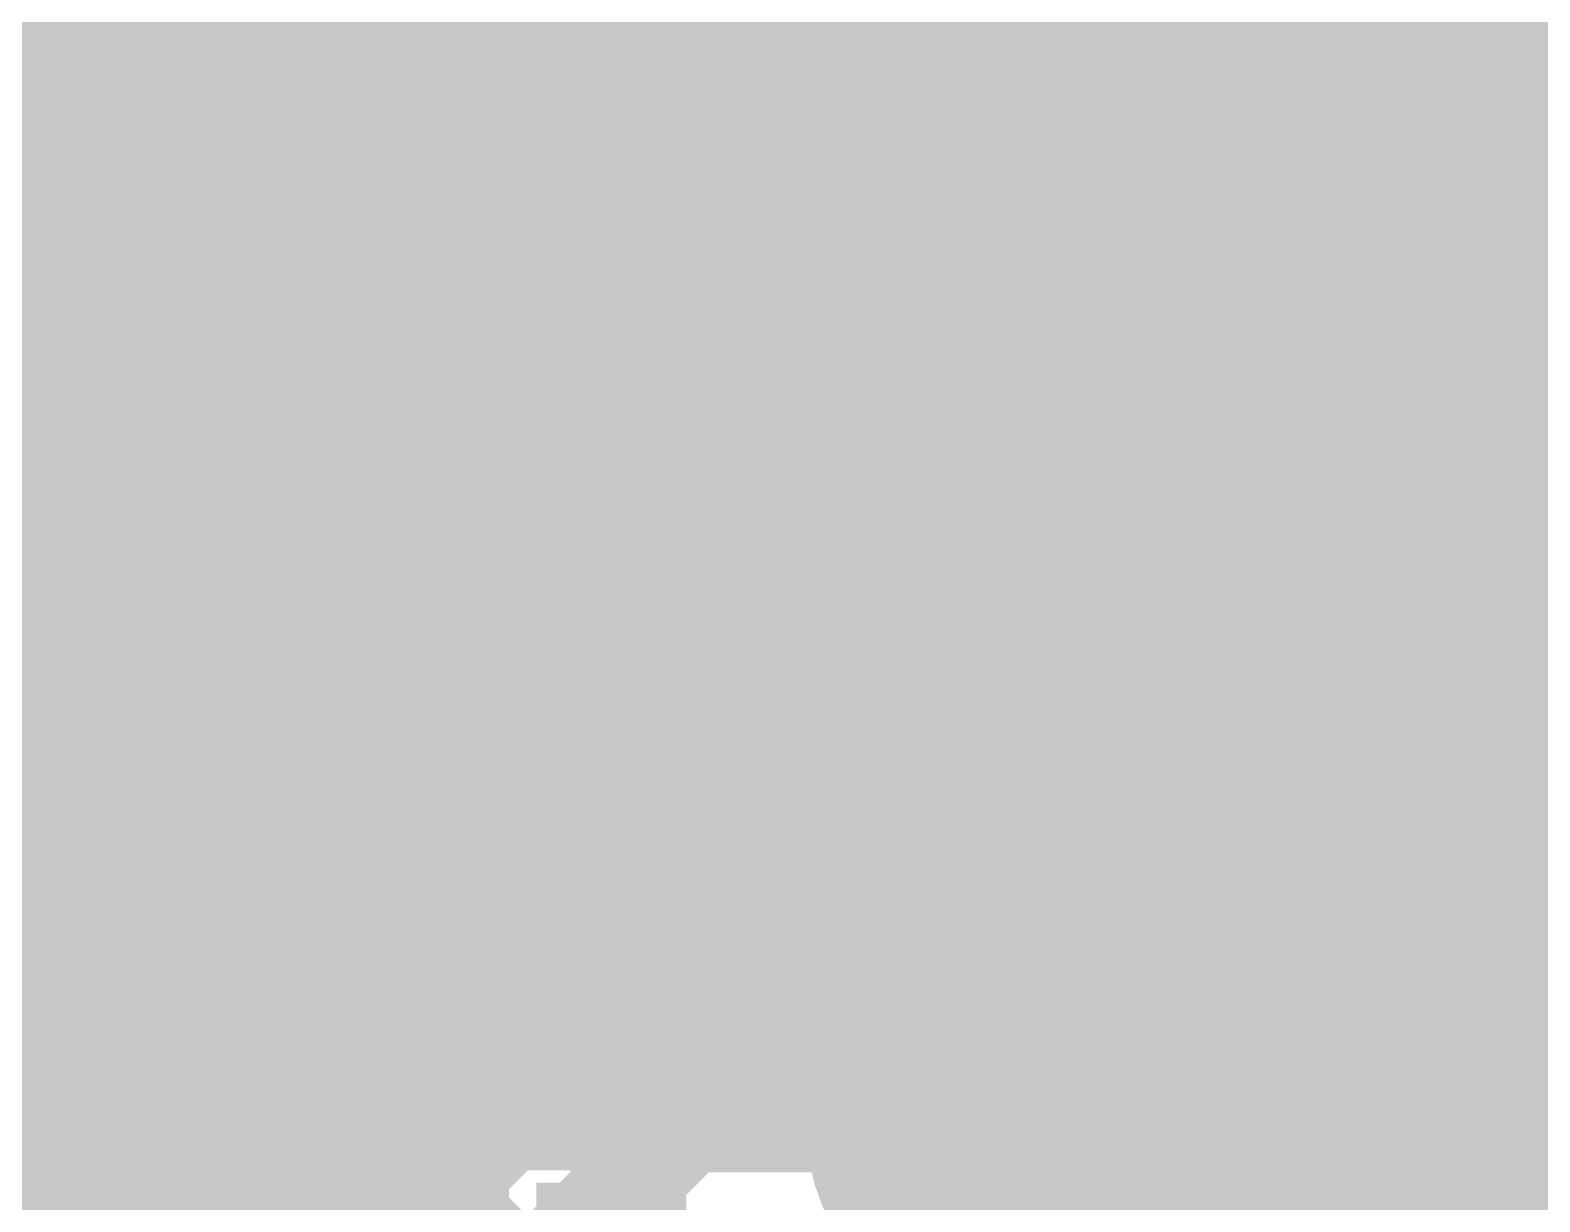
# Model space of a CAD drawing. Extents: x -1 to 119, y -42 to 51.
# Drawn here: x 86.29 to 96.07, y 22.99 to 30.58 of the extents above; entities that cross this region are included whole.
import ezdxf

# ---------------------------------------------------------------- set-up
doc = ezdxf.new("R2010")
doc.units = 0
doc.header["$MEASUREMENT"] = 0
doc.layers.get('0').update_dxf_attribs({"linetype": 'CONTINUOUS'})
for name, color, linetype in [('22-304-0_BOT', 7, 'CONTINUOUS'), ('22-304-0_DRD', 7, 'CONTINUOUS'), ('22-304-0_GND', 6, 'CONTINUOUS'), ('22-304-0_IN1', 4, 'CONTINUOUS'), ('22-304-0_SMB', 3, 'CONTINUOUS'), ('22-304-0_SMT', 5, 'CONTINUOUS'), ('22-304-0_SPT', 10, 'CONTINUOUS'), ('22-304-0_SST', 14, 'CONTINUOUS'), ('22-304-0_TOP', 9, 'CONTINUOUS'), ('THRUHOLE_TAP', 11, 'CONTINUOUS')]:
    doc.layers.add(name, color=color, linetype=linetype)

# ---------------------------------------------------------------- blocks, each defined once
blk = doc.blocks.new('ROUND_45')
at = {"const_width": 1.016}
blk.add_lwpolyline([(-0.508, 0, 1), (0.508, 0, 1)], format="xyb", close=True, dxfattribs=at)
blk = doc.blocks.new('ROUND_80')
at = {"const_width": 1.397}
blk.add_lwpolyline([(-0.6985, 0, 1), (0.6985, 0, 1)], format="xyb", close=True, dxfattribs=at)
blk = doc.blocks.new('RECTANGLE_7')
blk.add_solid([(1.12522, 1.14935), (1.12522, -1.14935), (-1.12522, 1.14935), (-1.12522, -1.14935)])
blk = doc.blocks.new('ROUND_90')
at = {"const_width": 0.54991}
blk.add_lwpolyline([(-0.274954, 0, 1), (0.274954, 0, 1)], format="xyb", close=True, dxfattribs=at)

msp = doc.modelspace()

# ---------------------------------------------------------------- linework, layer by layer
at = {"layer": '22-304-0_BOT'}
for points, const_width in [([(101.92512, 30.4419), (83.2104, 30.4419)], 0.254), ([(86.2838, 30.4419), (86.2838, 18.30578)], 0.254), ([(86.5124, 30.4419), (86.5124, 17.94002)], 0.254), ([(86.741, 30.4419), (86.741, 20.5613)], 0.254), ([(86.9696, 30.4419), (86.9696, 20.86356)], 0.254), ([(87.1982, 30.4419), (87.1982, 21.0566)], 0.254), ([(87.4268, 30.4419), (87.4268, 21.2852)], 0.254), ([(87.6554, 30.4419), (87.6554, 21.5138)], 0.254), ([(87.884, 30.4419), (87.884, 21.7424)], 0.254), ([(88.1126, 30.4419), (88.1126, 21.971)], 0.254), ([(88.3412, 30.4419), (88.3412, 22.1996)], 0.254), ([(88.5698, 30.4419), (88.5698, 22.4282)], 0.254), ([(88.7984, 30.4419), (88.7984, 22.6568)], 0.254), ([(89.027, 30.4419), (89.027, 22.8854)], 0.254), ([(89.2556, 30.4419), (89.2556, 23.114)], 0.254), ([(89.4842, 30.4419), (89.4842, 23.3426)], 0.254), ([(89.7128, 30.4419), (89.7128, 23.5712)], 0.254), ([(89.9414, 30.4419), (89.9414, 23.7998)], 0.254), ([(90.17, 30.4419), (90.17, 24.01824)], 0.254), ([(90.3986, 30.4419), (90.3986, 24.12492)], 0.254), ([(90.6272, 30.4419), (90.6272, 24.1427)], 0.254), ([(90.8558, 30.4419), (90.8558, 24.1427)], 0.254), ([(91.0844, 30.4419), (91.0844, 24.1427)], 0.254), ([(91.313, 30.4419), (91.313, 24.1427)], 0.254), ([(91.5416, 30.4419), (91.5416, 29.24302)], 0.254), ([(91.7702, 30.4419), (91.7702, 29.53766)], 0.254), ([(91.9988, 30.4419), (91.9988, 29.718)], 0.254), ([(92.2274, 30.4419), (92.2274, 29.8323)], 0.254), ([(92.456, 30.4419), (92.456, 29.8958)], 0.254), ([(92.6846, 30.4419), (92.6846, 29.9212)], 0.254), ([(92.9132, 30.4419), (92.9132, 29.90596)], 0.254), ([(93.1418, 30.4419), (93.1418, 29.85008)], 0.254), ([(93.3704, 30.4419), (93.3704, 29.74848)], 0.254), ([(93.599, 30.4419), (93.599, 29.58592)], 0.254), ([(93.8276, 30.4419), (93.8276, 29.3243)], 0.254), ([(94.0562, 30.4419), (94.0562, 1.016)], 0.254), ([(94.2848, 30.4419), (94.2848, 10.14984)], 0.254), ([(94.5134, 30.4419), (94.5134, 10.77214)], 0.254), ([(94.742, 30.4419), (94.742, 16.44142)], 0.254), ([(94.9706, 30.4419), (94.9706, 16.76146)], 0.254), ([(95.1992, 30.4419), (95.1992, 16.94942)], 0.254), ([(95.4278, 30.4419), (95.4278, 17.0688)], 0.254), ([(95.6564, 30.4419), (95.6564, 17.13738)], 0.254), ([(95.885, 30.4419), (95.885, 17.16278)], 0.254), ([(96.1136, 30.4419), (96.1136, 17.15008)], 0.254), ([(116.967, 30.2768), (74.88936, 30.2768)], 0.254), ([(116.967, 30.0482), (75.11796, 30.0482)], 0.254), ([(92.19692, 29.8196), (75.34656, 29.8196)], 0.254), ([(116.967, 29.8196), (93.22308, 29.8196)], 0.254), ([(91.82608, 29.591), (75.57516, 29.591)], 0.254), ([(116.967, 29.591), (93.59392, 29.591)], 0.254), ([(91.6178, 29.3624), (75.80376, 29.3624)], 0.254), ([(116.967, 29.3624), (93.8022, 29.3624)], 0.254), ([(91.48572, 29.1338), (76.03236, 29.1338)], 0.254), ([(116.967, 29.1338), (93.93428, 29.1338)], 0.254), ([(91.40444, 28.9052), (76.26096, 28.9052)], 0.254), ([(116.967, 28.9052), (94.01556, 28.9052)], 0.254), ([(91.36634, 28.6766), (76.48956, 28.6766)], 0.254), ([(116.967, 28.6766), (94.05112, 28.6766)], 0.254), ([(91.36888, 28.448), (76.71816, 28.448)], 0.254), ([(116.967, 28.448), (94.04858, 28.448)], 0.254), ([(91.41206, 28.2194), (76.94676, 28.2194)], 0.254), ([(116.967, 28.2194), (94.00794, 28.2194)], 0.254), ([(91.49588, 27.9908), (77.17536, 27.9908)], 0.254), ([(116.967, 27.9908), (93.92158, 27.9908)], 0.254), ([(91.5416, 27.90698), (91.5416, 26.70302)], 0.254), ([(91.63558, 27.7622), (77.40396, 27.7622)], 0.254), ([(116.967, 27.7622), (93.78188, 27.7622)], 0.254), ([(93.8276, 27.82316), (93.8276, 26.7843)], 0.254), ([(91.7702, 27.6098), (91.7702, 26.99766)], 0.254), ([(93.599, 27.56408), (93.599, 27.04592)], 0.254), ([(91.85656, 27.5336), (77.63256, 27.5336)], 0.254), ([(116.967, 27.5336), (93.56344, 27.5336)], 0.254), ([(91.9988, 27.432), (91.9988, 27.178)], 0.254), ([(93.3704, 27.40152), (93.3704, 27.20848)], 0.254), ([(92.26296, 27.305), (77.86116, 27.305)], 0.254), ([(92.2274, 27.3177), (92.2274, 27.2923)], 0.254), ([(116.967, 27.305), (93.15704, 27.305)], 0.254), ([(91.85656, 27.0764), (78.08976, 27.0764)], 0.254), ([(116.967, 27.0764), (93.56344, 27.0764)], 0.254), ([(91.7575, 26.9875), (92.71, 26.035)], 0.254), ([(93.6625, 26.9875), (92.71, 26.035)], 0.254), ([(91.63558, 26.8478), (78.31836, 26.8478)], 0.254), ([(116.967, 26.8478), (93.78188, 26.8478)], 0.254), ([(91.49588, 26.6192), (78.54696, 26.6192)], 0.254), ([(116.967, 26.6192), (93.92158, 26.6192)], 0.254), ([(91.41206, 26.3906), (78.77556, 26.3906)], 0.254), ([(116.967, 26.3906), (94.00794, 26.3906)], 0.254), ([(91.36888, 26.162), (78.99146, 26.162)], 0.254), ([(116.967, 26.162), (94.04858, 26.162)], 0.254), ([(91.7575, 25.0825), (92.71, 26.035)], 0.254), ([(93.6625, 25.0825), (92.71, 26.035)], 0.254), ([(91.36634, 25.9334), (79.0702, 25.9334)], 0.254), ([(116.967, 25.9334), (94.05112, 25.9334)], 0.254), ([(91.40444, 25.7048), (79.0702, 25.7048)], 0.254), ([(116.967, 25.7048), (94.01556, 25.7048)], 0.254), ([(91.48572, 25.4762), (79.0702, 25.4762)], 0.254), ([(116.967, 25.4762), (93.93428, 25.4762)], 0.254), ([(91.5416, 25.36698), (91.5416, 24.16302)], 0.254), ([(91.6178, 25.2476), (79.0702, 25.2476)], 0.254), ([(116.967, 25.2476), (93.8022, 25.2476)], 0.254), ([(93.8276, 25.28316), (93.8276, 24.2443)], 0.254), ([(91.82608, 25.019), (79.0702, 25.019)], 0.254), ([(91.7702, 25.0698), (91.7702, 24.45766)], 0.254), ([(116.967, 25.019), (93.59392, 25.019)], 0.254), ([(93.599, 25.02408), (93.599, 24.50592)], 0.254), ([(91.9988, 24.892), (91.9988, 24.638)], 0.254), ([(93.3704, 24.86152), (93.3704, 24.66848)], 0.254), ([(92.19692, 24.7904), (79.0702, 24.7904)], 0.254), ([(92.2274, 24.7777), (92.2274, 24.7523)], 0.254), ([(116.967, 24.7904), (93.22308, 24.7904)], 0.254), ([(91.88958, 24.5618), (79.0702, 24.5618)], 0.254), ([(116.967, 24.5618), (93.53042, 24.5618)], 0.254), ([(91.6559, 24.3332), (79.0702, 24.3332)], 0.254), ([(116.967, 24.3332), (93.7641, 24.3332)], 0.254), ([(91.5289, 24.1427), (90.551, 24.1427)], 0.254), ([(90.33256, 24.1046), (79.0702, 24.1046)], 0.254), ([(116.967, 24.1046), (93.90888, 24.1046)], 0.254), ([(90.08618, 23.94458), (87.06358, 20.92452)], 0.254), ([(90.01506, 23.876), (79.0702, 23.876)], 0.254), ([(116.967, 23.876), (94.00032, 23.876)], 0.254), ([(89.78646, 23.6474), (79.23276, 23.6474)], 0.254), ([(87.376, 20.32), (90.551, 23.495), (92.71, 23.495)], 0.635), ([(116.967, 23.6474), (94.04604, 23.6474)], 0.254), ([(89.55786, 23.4188), (79.46136, 23.4188)], 0.254), ([(116.967, 23.4188), (94.05366, 23.4188)], 0.254), ([(89.32926, 23.1902), (79.68996, 23.1902)], 0.254), ([(116.967, 23.1902), (94.02064, 23.1902)], 0.254), ([(89.10066, 22.9616), (79.91856, 22.9616)], 0.254), ([(116.967, 22.9616), (93.94444, 22.9616)], 0.254)]:
    msp.add_lwpolyline(points, dxfattribs=dict(at, const_width=const_width))
at = {"layer": '22-304-0_BOT', "const_width": 0.254}
for points in [[(92.71, 29.9212, 0.4142136), (91.3638, 28.575)], [(94.0562, 28.575, 0.4142136), (92.71, 29.9212)], [(91.3638, 28.575, 0.3182174), (92.26296, 27.305)], [(93.15704, 27.305, 0.3182175), (94.0562, 28.575)], [(92.26296, 27.305, 0.3182175), (91.3638, 26.035)], [(94.0562, 26.035, 0.3182174), (93.15704, 27.305)], [(91.3638, 26.035, 0.3182174), (92.26296, 24.765)], [(93.15704, 24.765, 0.3182175), (94.0562, 26.035)], [(92.26296, 24.765, 0.1847442), (91.52947, 24.14238)], [(94.0562, 23.495, 0.3182174), (93.15704, 24.765)], [(90.551, 24.1427, 0.1989129), (90.09301, 23.95299)], [(90.551, 24.1427, 0.1989129), (90.09301, 23.95299)], [(92.71, 22.1488, 0.4142136), (94.0562, 23.495)]]:
    msp.add_lwpolyline(points, format="xyb", dxfattribs=at)
at = {"layer": '22-304-0_DRD', "const_width": 0.254}
for points in [[(92.71, 29.21), (92.075, 28.575)], [(93.345, 28.575), (92.71, 29.21)], [(92.075, 28.575), (92.71, 27.94)], [(92.71, 27.94), (93.345, 28.575)], [(92.71, 26.67), (92.075, 26.035)], [(93.345, 26.035), (92.71, 26.67)], [(92.075, 26.035), (92.71, 25.4)], [(92.71, 25.4), (93.345, 26.035)], [(92.71, 24.13), (92.075, 23.495)], [(93.345, 23.495), (92.71, 24.13)], [(92.075, 23.495), (92.71, 22.86)], [(92.71, 22.86), (93.345, 23.495)]]:
    msp.add_lwpolyline(points, dxfattribs=at)
at = {"layer": '22-304-0_IN1'}
for points, const_width in [([(110.236, 39.243), (110.871, 38.608), (110.871, 34.29), (106.553, 29.972), (100.076, 29.972), (99.441, 30.607), (85.979, 30.607), (74.168, 18.796), (66.802, 18.796), (65.278, 20.32), (56.261, 20.32), (55.372, 19.431), (54.356, 19.431), (53.467, 20.32), (34.798, 20.32), (31.75, 17.272), (23.114, 17.272), (20.447, 19.939)], 0.2032), ([(99.26066, 30.1752), (86.1568, 30.1752)], 0.254), ([(86.233, 30.1752), (86.233, 23.3172)], 0.254), ([(86.4616, 30.1752), (86.4616, 23.3172)], 0.254), ([(86.6902, 30.1752), (86.6902, 23.3172)], 0.254), ([(86.9188, 30.1752), (86.9188, 23.3172)], 0.254), ([(87.1474, 30.1752), (87.1474, 23.3172)], 0.254), ([(87.376, 30.1752), (87.376, 23.3172)], 0.254), ([(87.6046, 30.1752), (87.6046, 23.3172)], 0.254), ([(87.8332, 30.1752), (87.8332, 23.3172)], 0.254), ([(88.0618, 30.1752), (88.0618, 23.3172)], 0.254), ([(88.2904, 30.1752), (88.2904, 23.3172)], 0.254), ([(88.519, 30.1752), (88.519, 23.3172)], 0.254), ([(88.7476, 30.1752), (88.7476, 23.3172)], 0.254), ([(88.9762, 30.1752), (88.9762, 23.3172)], 0.254), ([(89.2048, 30.1752), (89.2048, 23.3172)], 0.254), ([(89.4334, 30.1752), (89.4334, 23.3172)], 0.254), ([(89.662, 30.1752), (89.662, 23.3172)], 0.254), ([(89.8906, 30.1752), (89.8906, 23.3172)], 0.254), ([(90.1192, 30.1752), (90.1192, 23.3172)], 0.254), ([(90.3478, 30.1752), (90.3478, 23.3172)], 0.254), ([(90.5764, 30.1752), (90.5764, 23.3172)], 0.254), ([(90.805, 30.1752), (90.805, 23.3172)], 0.254), ([(91.0336, 30.1752), (91.0336, 23.3172)], 0.254), ([(91.2622, 30.1752), (91.2622, 23.3172)], 0.254), ([(91.4908, 30.1752), (91.4908, 29.1465)], 0.254), ([(91.7194, 30.1752), (91.7194, 29.48686)], 0.254), ([(91.948, 30.1752), (91.948, 29.68498)], 0.254), ([(92.1766, 30.1752), (92.1766, 29.80944)], 0.254), ([(92.4052, 30.1752), (92.4052, 29.88564)], 0.254), ([(92.6338, 30.1752), (92.6338, 29.91866)], 0.254), ([(92.8624, 30.1752), (92.8624, 29.91104)], 0.254), ([(93.091, 30.1752), (93.091, 29.86532)], 0.254), ([(93.3196, 30.1752), (93.3196, 29.77388)], 0.254), ([(93.5482, 30.1752), (93.5482, 29.6291)], 0.254), ([(93.7768, 30.1752), (93.7768, 29.39542)], 0.254), ([(94.0054, 30.1752), (94.0054, 28.94076)], 0.254), ([(94.234, 30.1752), (94.234, 23.3172)], 0.254), ([(94.4626, 30.1752), (94.4626, 23.3172)], 0.254), ([(94.6912, 30.1752), (94.6912, 23.3172)], 0.254), ([(94.9198, 30.1752), (94.9198, 23.3172)], 0.254), ([(95.1484, 30.1752), (95.1484, 23.3172)], 0.254), ([(95.377, 30.1752), (95.377, 23.3172)], 0.254), ([(95.6056, 30.1752), (95.6056, 23.3172)], 0.254), ([(95.8342, 30.1752), (95.8342, 23.3172)], 0.254), ([(96.0628, 30.1752), (96.0628, 23.3172)], 0.254), ([(99.36226, 30.0736), (86.0552, 30.0736)], 0.254), ([(92.26296, 29.845), (85.8266, 29.845)], 0.254), ([(99.59086, 29.845), (93.15704, 29.845)], 0.254), ([(91.85656, 29.6164), (85.598, 29.6164)], 0.254), ([(99.82962, 29.6164), (93.56344, 29.6164)], 0.254), ([(91.63558, 29.3878), (85.3694, 29.3878)], 0.254), ([(116.967, 29.3878), (93.78188, 29.3878)], 0.254), ([(91.49588, 29.1592), (85.1408, 29.1592)], 0.254), ([(116.967, 29.1592), (93.92158, 29.1592)], 0.254), ([(91.41206, 28.9306), (84.9122, 28.9306)], 0.254), ([(116.967, 28.9306), (94.00794, 28.9306)], 0.254), ([(91.36888, 28.702), (84.6836, 28.702)], 0.254), ([(116.967, 28.702), (94.04858, 28.702)], 0.254), ([(91.36634, 28.4734), (84.455, 28.4734)], 0.254), ([(116.967, 28.4734), (94.05112, 28.4734)], 0.254), ([(91.40444, 28.2448), (84.2264, 28.2448)], 0.254), ([(116.967, 28.2448), (94.01556, 28.2448)], 0.254), ([(94.0054, 28.20924), (94.0054, 26.40076)], 0.254), ([(91.48572, 28.0162), (83.9978, 28.0162)], 0.254), ([(91.4908, 28.0035), (91.4908, 26.6065)], 0.254), ([(116.967, 28.0162), (93.93428, 28.0162)], 0.254), ([(91.6178, 27.7876), (83.7692, 27.7876)], 0.254), ([(93.7768, 27.75458), (93.7768, 26.85542)], 0.254), ([(116.967, 27.7876), (93.8022, 27.7876)], 0.254), ([(91.7194, 27.66314), (91.7194, 26.94686)], 0.254), ([(91.82608, 27.559), (83.5406, 27.559)], 0.254), ([(116.967, 27.559), (93.59392, 27.559)], 0.254), ([(91.948, 27.46502), (91.948, 27.14498)], 0.254), ([(93.5482, 27.5209), (93.5482, 27.0891)], 0.254), ([(93.3196, 27.37358), (93.3196, 27.23388)], 0.254), ([(92.19692, 27.3304), (83.312, 27.3304)], 0.254), ([(92.1766, 27.33802), (92.1766, 27.26944)], 0.254), ([(116.967, 27.3304), (93.22308, 27.3304)], 0.254), ([(91.88958, 27.1018), (83.0834, 27.1018)], 0.254), ([(116.967, 27.1018), (93.53042, 27.1018)], 0.254), ([(91.6559, 26.8732), (82.8548, 26.8732)], 0.254), ([(116.967, 26.8732), (93.7641, 26.8732)], 0.254), ([(91.50858, 26.6446), (82.6262, 26.6446)], 0.254), ([(116.967, 26.6446), (93.90888, 26.6446)], 0.254), ([(91.41968, 26.416), (82.3976, 26.416)], 0.254), ([(116.967, 26.416), (94.00032, 26.416)], 0.254), ([(91.37142, 26.1874), (82.169, 26.1874)], 0.254), ([(116.967, 26.1874), (94.04604, 26.1874)], 0.254), ([(91.36634, 25.9588), (81.9404, 25.9588)], 0.254), ([(116.967, 25.9588), (94.05366, 25.9588)], 0.254), ([(91.39936, 25.7302), (81.7118, 25.7302)], 0.254), ([(116.967, 25.7302), (94.02064, 25.7302)], 0.254), ([(94.0054, 25.66924), (94.0054, 23.86076)], 0.254), ([(91.47302, 25.5016), (81.4832, 25.5016)], 0.254), ([(91.4908, 25.4635), (91.4908, 24.0665)], 0.254), ([(116.967, 25.5016), (93.94444, 25.5016)], 0.254), ([(91.60002, 25.273), (81.2546, 25.273)], 0.254), ([(93.7768, 25.21458), (93.7768, 24.31542)], 0.254), ([(116.967, 25.273), (93.81998, 25.273)], 0.254), ([(91.7194, 25.12314), (91.7194, 24.40686)], 0.254), ([(91.79814, 25.0444), (81.026, 25.0444)], 0.254), ([(116.967, 25.0444), (93.62186, 25.0444)], 0.254), ([(91.948, 24.92502), (91.948, 24.60498)], 0.254), ([(93.5482, 24.9809), (93.5482, 24.5491)], 0.254), ([(93.3196, 24.83358), (93.3196, 24.69388)], 0.254), ([(92.1385, 24.8158), (80.7974, 24.8158)], 0.254), ([(92.1766, 24.79802), (92.1766, 24.72944)], 0.254), ([(116.967, 24.8158), (93.2815, 24.8158)], 0.254), ([(91.9226, 24.5872), (80.5688, 24.5872)], 0.254), ([(116.967, 24.5872), (93.4974, 24.5872)], 0.254), ([(91.67622, 24.3586), (80.3402, 24.3586)], 0.254), ([(116.967, 24.3586), (93.74124, 24.3586)], 0.254), ([(91.52382, 24.13), (80.1116, 24.13)], 0.254), ([(116.967, 24.13), (93.89618, 24.13)], 0.254), ([(91.4273, 23.9014), (79.883, 23.9014)], 0.254), ([(116.967, 23.9014), (93.9927, 23.9014)], 0.254), ([(91.37396, 23.6728), (79.6544, 23.6728)], 0.254), ([(116.967, 23.6728), (94.0435, 23.6728)], 0.254), ([(91.3638, 23.4442), (79.4258, 23.4442)], 0.254), ([(116.967, 23.4442), (94.05366, 23.4442)], 0.254), ([(91.37396, 23.3172), (79.2988, 23.3172)], 0.254), ([(103.124, 23.3172), (94.0435, 23.3172)], 0.254)]:
    msp.add_lwpolyline(points, dxfattribs=dict(at, const_width=const_width))
at = {"layer": '22-304-0_IN1', "const_width": 0.254}
for points in [[(92.71, 29.9212, 0.4142136), (91.3638, 28.575)], [(94.0562, 28.575, 0.4142136), (92.71, 29.9212)], [(91.3638, 28.575, 0.3182174), (92.26296, 27.305)], [(93.15704, 27.305, 0.3182175), (94.0562, 28.575)], [(92.26296, 27.305, 0.3182175), (91.3638, 26.035)], [(94.0562, 26.035, 0.3182174), (93.15704, 27.305)], [(91.3638, 26.035, 0.3182174), (92.26296, 24.765)], [(93.15704, 24.765, 0.3182175), (94.0562, 26.035)], [(92.26296, 24.765, 0.3182175), (91.3638, 23.495)], [(94.0562, 23.495, 0.3182174), (93.15704, 24.765)], [(91.3638, 23.495, 0.0330879), (91.37556, 23.31741)], [(94.0435, 23.3172, 0.03315), (94.0553, 23.495)], [(92.71, 22.1488, 0.2765658), (93.89618, 22.86)]]:
    msp.add_lwpolyline(points, format="xyb", dxfattribs=at)
at = {"layer": '22-304-0_SST'}
for points, const_width in [([(98.40468, 20.0406), (90.71102, 20.03552), (90.4113, 20.0406), (90.4113, 32.03448), (98.40468, 32.03448), (98.40468, 20.0406)], 0.254), ([(87.4903, 30.1244), (87.43188, 29.95422), (87.07628, 29.95422), (87.01532, 30.1244), (87.01532, 30.80258), (87.07628, 30.97022), (87.43188, 30.97022), (87.4903, 30.80258)], 0.1524), ([(87.85352, 30.1244), (87.91448, 29.95422), (88.27008, 29.95422), (88.3285, 30.1244), (88.3285, 30.46222), (88.20912, 30.6324), (87.85352, 30.6324), (87.85352, 30.97022), (88.3285, 30.97022)], 0.1524), ([(88.69172, 30.1244), (88.8111, 29.95422), (89.04732, 29.95422), (89.1667, 30.1244), (89.1667, 30.29458), (88.93048, 30.6324), (89.1667, 30.97022), (88.69172, 30.97022)], 0.1524), ([(86.8172, 29.64688), (86.71052, 29.64688)], 0.1524), ([(86.741, 29.65704), (86.741, 29.41066)], 0.1524), ([(86.87816, 29.58592), (86.87816, 29.48178)], 0.1524), ([(86.88832, 29.50972), (86.64194, 29.50972)], 0.1524), ([(86.96452, 29.03474), (86.6648, 29.03474), (86.6648, 23.03526), (86.96452, 23.03526)], 0.1524), ([(89.56548, 29.03474), (89.8652, 29.03474), (89.8652, 23.03526), (89.56548, 23.03526)], 0.1524), ([(86.6775, 27.178), (86.6775, 26.8605)], 0.1524), ([(89.8525, 27.178), (86.6775, 27.178)], 0.1524), ([(86.7791, 27.178), (86.7791, 26.8605)], 0.1524), ([(86.91626, 27.178), (86.91626, 26.8605)], 0.1524), ([(87.05342, 27.178), (87.05342, 26.8605)], 0.1524), ([(87.19058, 27.178), (87.19058, 26.8605)], 0.1524), ([(87.32774, 27.178), (87.32774, 26.8605)], 0.1524), ([(87.4649, 27.178), (87.4649, 26.8605)], 0.1524), ([(87.60206, 27.178), (87.60206, 26.8605)], 0.1524), ([(87.73922, 27.178), (87.73922, 26.8605)], 0.1524), ([(87.87638, 27.178), (87.87638, 26.8605)], 0.1524), ([(88.01354, 27.178), (88.01354, 26.8605)], 0.1524), ([(88.1507, 27.178), (88.1507, 26.8605)], 0.1524), ([(88.28786, 27.178), (88.28786, 26.8605)], 0.1524), ([(88.42502, 27.178), (88.42502, 26.8605)], 0.1524), ([(88.56218, 27.178), (88.56218, 26.8605)], 0.1524), ([(88.69934, 27.178), (88.69934, 26.8605)], 0.1524), ([(88.8365, 27.178), (88.8365, 26.8605)], 0.1524), ([(88.97366, 27.178), (88.97366, 26.8605)], 0.1524), ([(89.11082, 27.178), (89.11082, 26.8605)], 0.1524), ([(89.24798, 27.178), (89.24798, 26.8605)], 0.1524), ([(89.38514, 27.178), (89.38514, 26.8605)], 0.1524), ([(89.5223, 27.178), (89.5223, 26.8605)], 0.1524), ([(89.65946, 27.178), (89.65946, 26.8605)], 0.1524), ([(89.79662, 27.178), (89.79662, 26.8605)], 0.1524), ([(89.8525, 27.178), (89.8525, 26.8605)], 0.1524), ([(89.8525, 27.09926), (86.6775, 27.09926)], 0.1524), ([(89.8525, 26.9621), (86.6775, 26.9621)], 0.1524), ([(89.8525, 26.8605), (86.6775, 26.8605)], 0.1524)]:
    msp.add_lwpolyline(points, dxfattribs=dict(at, const_width=const_width))
at = {"layer": '22-304-0_SST', "const_width": 0.1524}
for points in [[(86.76386, 29.65958, 0.4142136), (86.6394, 29.53512)], [(86.89086, 29.53512, 0.4142136), (86.76386, 29.66212)], [(86.6394, 29.53512, 0.4142136), (86.76386, 29.41066)], [(86.76386, 29.40812, 0.4142136), (86.89086, 29.53512)]]:
    msp.add_lwpolyline(points, format="xyb", dxfattribs=at)
at = {"layer": '22-304-0_TOP'}
for points, const_width in [([(92.9386, 35.56), (92.9386, 32.0294), (94.361, 30.607), (94.361, 26.67), (100.1522, 20.8788), (103.505, 20.8788)], 0.381), ([(87.96528, 34.29), (87.96528, 28.78328), (88.265, 28.48356)], 1.27), ([(92.71, 28.575), (92.61856, 28.48356), (88.265, 28.48356)], 1.27), ([(89.281, 20.32), (89.281, 22.225), (88.265, 23.241), (88.265, 23.5839), (88.265, 23.749), (90.551, 26.035), (92.71, 26.035)], 1.27), ([(88.265, 23.5839), (84.455, 23.5839)], 1.27)]:
    msp.add_lwpolyline(points, dxfattribs=dict(at, const_width=const_width))

# ---------------------------------------------------------------- block references
at = {"layer": '22-304-0_BOT'}
for p in [(92.71, 28.575), (92.71, 26.035), (92.71, 23.495)]:
    msp.add_blockref('ROUND_45', p, dxfattribs=at)
at = {"layer": '22-304-0_GND'}
for p in [(92.71, 28.575), (92.71, 26.035), (92.71, 23.495)]:
    msp.add_blockref('ROUND_80', p, dxfattribs=at)
at = {"layer": '22-304-0_IN1'}
for p in [(92.71, 28.575), (92.71, 26.035), (92.71, 23.495)]:
    msp.add_blockref('ROUND_45', p, dxfattribs=at)
at = {"layer": '22-304-0_SMB'}
for p in [(92.71, 28.575), (92.71, 26.035), (92.71, 23.495)]:
    msp.add_blockref('ROUND_45', p, dxfattribs=at)
at = {"layer": '22-304-0_SMT'}
for name, p in [('RECTANGLE_7', (88.265, 28.48356)), ('ROUND_45', (92.71, 28.575)), ('ROUND_45', (92.71, 26.035)), ('RECTANGLE_7', (88.265, 23.5839)), ('ROUND_45', (92.71, 23.495))]:
    msp.add_blockref(name, p, dxfattribs=at)
at = {"layer": '22-304-0_SPT'}
for p in [(88.265, 28.48356), (88.265, 23.5839)]:
    msp.add_blockref('RECTANGLE_7', p, dxfattribs=at)
at = {"layer": '22-304-0_TOP'}
for name, p in [('RECTANGLE_7', (88.265, 28.48356)), ('ROUND_45', (92.71, 28.575)), ('ROUND_45', (92.71, 26.035)), ('RECTANGLE_7', (88.265, 23.5839)), ('ROUND_45', (92.71, 23.495))]:
    msp.add_blockref(name, p, dxfattribs=at)
at = {"layer": 'THRUHOLE_TAP'}
for p in [(92.71, 28.575), (92.71, 26.035), (92.71, 23.495)]:
    msp.add_blockref('ROUND_90', p, dxfattribs=at)

doc.saveas('drawing.dxf')
